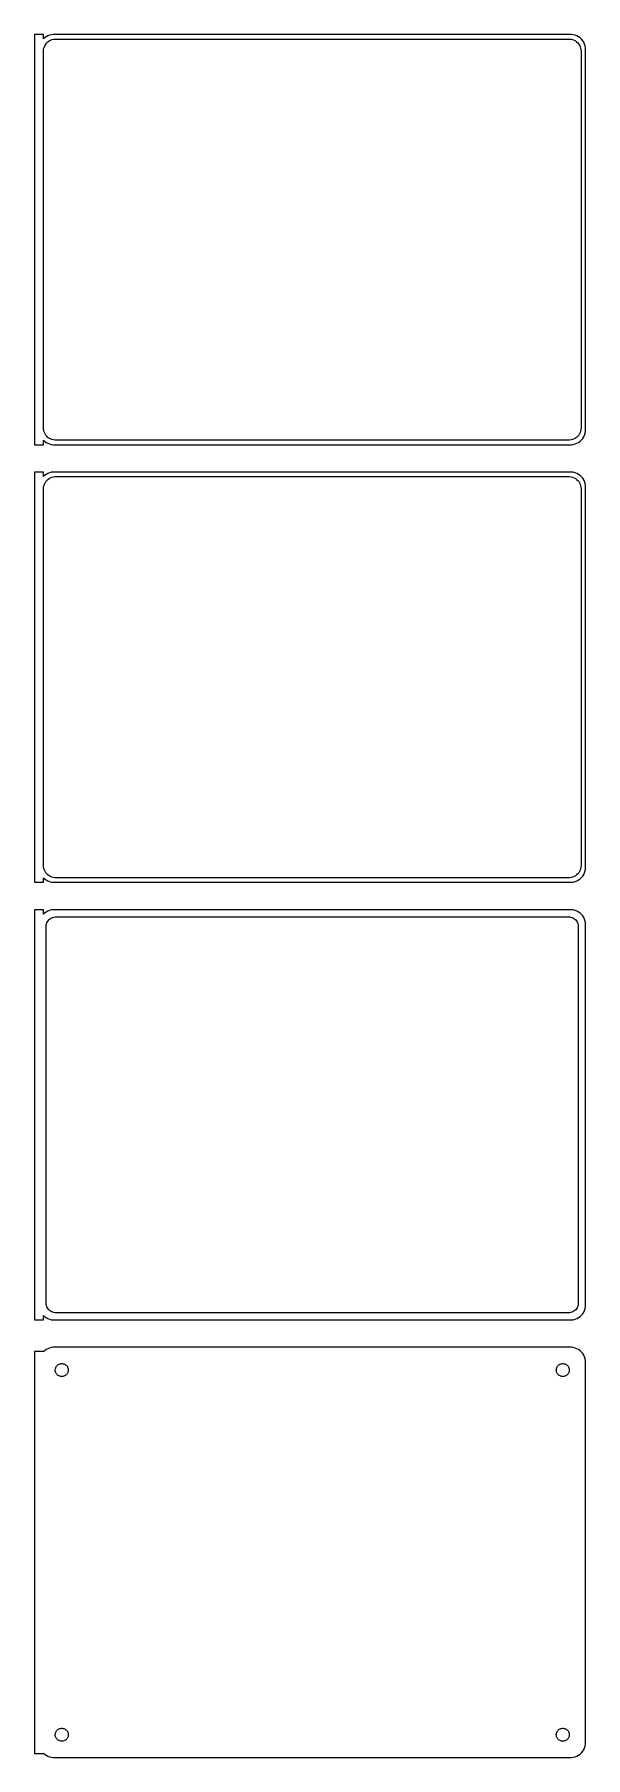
# Model space of a CAD drawing. Header units: metres. Extents: x -92 to 90, y 509 to 1075.
import ezdxf

# ---------------------------------------------------------------- set-up
doc = ezdxf.new("R2010")
doc.units = ezdxf.units.M

msp = doc.modelspace()

# ---------------------------------------------------------------- linework, layer by layer
for p, q in [((-88.5, 1075.49), (-91.5, 1075.49)), ((-91.5, 1075.49), (-91.5, 940.51)), ((-88.5, 1074.06), (-88.5, 1075.49)), ((-88.1871, 1074.35), (-88.5, 1074.06)), ((-88.2191, 1071.47), (-88.0052, 1071.93)), ((-87.6791, 1074.72), (-88.1871, 1074.35)), ((-88.0052, 1071.93), (-87.7361, 1072.35)), ((-87.7361, 1072.35), (-87.4159, 1072.74)), ((-87.1289, 1075.02), (-87.6791, 1074.72)), ((-87.4159, 1072.74), (-87.0497, 1073.08)), ((-86.5451, 1075.26), (-87.1289, 1075.02)), ((-87.0497, 1073.08), (-86.6433, 1073.38)), ((-86.6433, 1073.38), (-86.2031, 1073.62)), ((-85.9369, 1075.41), (-86.5451, 1075.26)), ((-86.2031, 1073.62), (-85.7361, 1073.8)), ((-85.3139, 1075.49), (-85.9369, 1075.41)), ((-85.7361, 1073.8), (-85.2495, 1073.93)), ((85.3139, 1075.49), (-85.3139, 1075.49)), ((-85.2495, 1073.93), (-84.7512, 1073.99)), ((-84.7512, 1073.99), (84.7512, 1073.99)), ((84.7512, 1073.99), (85.2495, 1073.93)), ((85.2495, 1073.93), (85.7361, 1073.8)), ((85.9369, 1075.41), (85.3139, 1075.49)), ((85.7361, 1073.8), (86.2031, 1073.62)), ((86.5451, 1075.26), (85.9369, 1075.41)), ((86.2031, 1073.62), (86.6433, 1073.38)), ((87.1289, 1075.02), (86.5451, 1075.26)), ((86.6433, 1073.38), (87.0497, 1073.08)), ((87.0497, 1073.08), (87.4159, 1072.74)), ((87.6791, 1074.72), (87.1289, 1075.02)), ((87.4159, 1072.74), (87.7361, 1072.35)), ((88.1871, 1074.35), (87.6791, 1074.72)), ((87.7361, 1072.35), (88.0052, 1071.93)), ((88.0052, 1071.93), (88.2191, 1071.47)), ((88.6448, 1073.92), (88.1871, 1074.35)), ((89.0451, 1073.44), (88.6448, 1073.92)), ((89.3815, 1072.91), (89.0451, 1073.44)), ((89.6489, 1072.34), (89.3815, 1072.91)), ((89.8429, 1071.74), (89.6489, 1072.34)), ((89.9606, 1071.13), (89.8429, 1071.74)), ((-88.5, 1070), (-88.4685, 1070.5)), ((-88.5, 946), (-88.5, 1070)), ((-88.4685, 1070.5), (-88.3743, 1070.99)), ((-88.3743, 1070.99), (-88.2191, 1071.47)), ((88.2191, 1071.47), (88.3743, 1070.99)), ((88.3743, 1070.99), (88.4685, 1070.5)), ((88.4685, 1070.5), (88.5, 1070)), ((88.5, 1070), (88.5, 946)), ((90, 1070.5), (89.9606, 1071.13)), ((90, 945.5), (90, 1070.5)), ((-88.4685, 945.499), (-88.5, 946)), ((-88.5, 941.941), (-88.1871, 941.647)), ((-88.5, 940.51), (-88.5, 941.941)), ((-88.3743, 945.005), (-88.4685, 945.499)), ((-88.2191, 944.528), (-88.3743, 945.005)), ((-88.0052, 944.073), (-88.2191, 944.528)), ((-88.1871, 941.647), (-87.6791, 941.278)), ((-87.7361, 943.649), (-88.0052, 944.073)), ((-87.4159, 943.262), (-87.7361, 943.649)), ((-87.6791, 941.278), (-87.1289, 940.976)), ((-87.0497, 942.918), (-87.4159, 943.262)), ((-86.6433, 942.623), (-87.0497, 942.918)), ((-86.2031, 942.381), (-86.6433, 942.623)), ((-85.7361, 942.196), (-86.2031, 942.381)), ((-85.2495, 942.071), (-85.7361, 942.196)), ((-84.7512, 942.008), (-85.2495, 942.071)), ((84.7512, 942.008), (-84.7512, 942.008)), ((85.2495, 942.071), (84.7512, 942.008)), ((85.7361, 942.196), (85.2495, 942.071)), ((86.2031, 942.381), (85.7361, 942.196)), ((86.6433, 942.623), (86.2031, 942.381)), ((87.0497, 942.918), (86.6433, 942.623)), ((87.4159, 943.262), (87.0497, 942.918)), ((87.1289, 940.976), (87.6791, 941.278)), ((87.7361, 943.649), (87.4159, 943.262)), ((87.6791, 941.278), (88.1871, 941.647)), ((88.0052, 944.073), (87.7361, 943.649)), ((88.2191, 944.528), (88.0052, 944.073)), ((88.1871, 941.647), (88.6448, 942.077)), ((88.3743, 945.005), (88.2191, 944.528)), ((88.4685, 945.499), (88.3743, 945.005)), ((88.5, 946), (88.4685, 945.499)), ((88.6448, 942.077), (89.0451, 942.561)), ((89.0451, 942.561), (89.3815, 943.091)), ((89.3815, 943.091), (89.6489, 943.659)), ((89.6489, 943.659), (89.8429, 944.257)), ((89.8429, 944.257), (89.9606, 944.873)), ((89.9606, 944.873), (90, 945.5)), ((-91.5, 940.51), (-88.5, 940.51)), ((-87.1289, 940.976), (-86.5451, 940.745)), ((-86.5451, 940.745), (-85.9369, 940.589)), ((-85.9369, 940.589), (-85.3139, 940.51)), ((-85.3139, 940.51), (85.3139, 940.51)), ((85.3139, 940.51), (85.9369, 940.589)), ((85.9369, 940.589), (86.5451, 940.745)), ((86.5451, 940.745), (87.1289, 940.976)), ((-88.5, 931.49), (-91.5, 931.49)), ((-91.5, 931.49), (-91.5, 796.51)), ((-88.5, 930.059), (-88.5, 931.49)), ((-88.1871, 930.353), (-88.5, 930.059)), ((-87.6791, 930.722), (-88.1871, 930.353)), ((-87.1289, 931.024), (-87.6791, 930.722)), ((-86.5451, 931.255), (-87.1289, 931.024)), ((-85.9369, 931.411), (-86.5451, 931.255)), ((-85.3139, 931.49), (-85.9369, 931.411)), ((-85.7361, 929.804), (-85.2495, 929.929)), ((85.3139, 931.49), (-85.3139, 931.49)), ((-85.2495, 929.929), (-84.7512, 929.992)), ((-84.7512, 929.992), (84.7512, 929.992)), ((84.7512, 929.992), (85.2495, 929.929)), ((85.2495, 929.929), (85.7361, 929.804)), ((85.9369, 931.411), (85.3139, 931.49)), ((86.5451, 931.255), (85.9369, 931.411)), ((87.1289, 931.024), (86.5451, 931.255)), ((87.6791, 930.722), (87.1289, 931.024)), ((88.1871, 930.353), (87.6791, 930.722)), ((88.6448, 929.923), (88.1871, 930.353)), ((89.0451, 929.439), (88.6448, 929.923)), ((-88.5, 926), (-88.4685, 926.501)), ((-88.5, 802), (-88.5, 926)), ((-88.4685, 926.501), (-88.3743, 926.995)), ((-88.3743, 926.995), (-88.2191, 927.472)), ((-88.2191, 927.472), (-88.0052, 927.927)), ((-88.0052, 927.927), (-87.7361, 928.351)), ((-87.7361, 928.351), (-87.4159, 928.738)), ((-87.4159, 928.738), (-87.0497, 929.082)), ((-87.0497, 929.082), (-86.6433, 929.377)), ((-86.6433, 929.377), (-86.2031, 929.619)), ((-86.2031, 929.619), (-85.7361, 929.804)), ((85.7361, 929.804), (86.2031, 929.619)), ((86.2031, 929.619), (86.6433, 929.377)), ((86.6433, 929.377), (87.0497, 929.082)), ((87.0497, 929.082), (87.4159, 928.738)), ((87.4159, 928.738), (87.7361, 928.351)), ((87.7361, 928.351), (88.0052, 927.927)), ((88.0052, 927.927), (88.2191, 927.472)), ((88.2191, 927.472), (88.3743, 926.995)), ((88.3743, 926.995), (88.4685, 926.501)), ((88.4685, 926.501), (88.5, 926)), ((88.5, 926), (88.5, 802)), ((89.3815, 928.909), (89.0451, 929.439)), ((89.6489, 928.341), (89.3815, 928.909)), ((89.8429, 927.743), (89.6489, 928.341)), ((89.9606, 927.127), (89.8429, 927.743)), ((90, 926.5), (89.9606, 927.127)), ((90, 801.5), (90, 926.5)), ((-88.4685, 801.499), (-88.5, 802)), ((-88.3743, 801.005), (-88.4685, 801.499)), ((-88.2191, 800.528), (-88.3743, 801.005)), ((-88.0052, 800.073), (-88.2191, 800.528)), ((-87.7361, 799.649), (-88.0052, 800.073)), ((-87.4159, 799.262), (-87.7361, 799.649)), ((87.7361, 799.649), (87.4159, 799.262)), ((88.0052, 800.073), (87.7361, 799.649)), ((88.2191, 800.528), (88.0052, 800.073)), ((88.3743, 801.005), (88.2191, 800.528)), ((88.4685, 801.499), (88.3743, 801.005)), ((88.5, 802), (88.4685, 801.499)), ((89.3815, 799.091), (89.6489, 799.659)), ((89.6489, 799.659), (89.8429, 800.257)), ((89.8429, 800.257), (89.9606, 800.873)), ((89.9606, 800.873), (90, 801.5)), ((-91.5, 796.51), (-88.5, 796.51)), ((-88.5, 797.941), (-88.1871, 797.647)), ((-88.5, 796.51), (-88.5, 797.941)), ((-88.1871, 797.647), (-87.6791, 797.278)), ((-87.6791, 797.278), (-87.1289, 796.976)), ((-87.0497, 798.918), (-87.4159, 799.262)), ((-87.1289, 796.976), (-86.5451, 796.745)), ((-86.6433, 798.623), (-87.0497, 798.918)), ((-86.2031, 798.381), (-86.6433, 798.623)), ((-86.5451, 796.745), (-85.9369, 796.589)), ((-85.7361, 798.196), (-86.2031, 798.381)), ((-85.9369, 796.589), (-85.3139, 796.51)), ((-85.2495, 798.071), (-85.7361, 798.196)), ((-85.3139, 796.51), (85.3139, 796.51)), ((-84.7512, 798.008), (-85.2495, 798.071)), ((84.7512, 798.008), (-84.7512, 798.008)), ((85.2495, 798.071), (84.7512, 798.008)), ((85.7361, 798.196), (85.2495, 798.071)), ((85.3139, 796.51), (85.9369, 796.589)), ((86.2031, 798.381), (85.7361, 798.196)), ((85.9369, 796.589), (86.5451, 796.745)), ((86.6433, 798.623), (86.2031, 798.381)), ((86.5451, 796.745), (87.1289, 796.976)), ((87.0497, 798.918), (86.6433, 798.623)), ((87.4159, 799.262), (87.0497, 798.918)), ((87.1289, 796.976), (87.6791, 797.278)), ((87.6791, 797.278), (88.1871, 797.647)), ((88.1871, 797.647), (88.6448, 798.077)), ((88.6448, 798.077), (89.0451, 798.561)), ((89.0451, 798.561), (89.3815, 799.091)), ((-88.5, 787.479), (-91.5, 787.479)), ((-91.5, 787.479), (-91.5, 652.521)), ((-88.5, 786.059), (-88.5, 787.479)), ((-88.1871, 786.353), (-88.5, 786.059)), ((-87.6791, 786.722), (-88.1871, 786.353)), ((-87.1289, 787.024), (-87.6791, 786.722)), ((-87.5884, 782.39), (-87.5151, 782.774)), ((-87.5151, 782.774), (-87.3943, 783.146)), ((-87.3943, 783.146), (-87.2279, 783.5)), ((-87.2279, 783.5), (-87.0184, 783.83)), ((-86.5451, 787.255), (-87.1289, 787.024)), ((-87.0184, 783.83), (-86.7692, 784.131)), ((-86.7692, 784.131), (-86.4843, 784.399)), ((-85.9369, 787.411), (-86.5451, 787.255)), ((-86.4843, 784.399), (-86.168, 784.628)), ((-86.168, 784.628), (-85.8254, 784.817)), ((-85.3139, 787.49), (-85.9369, 787.411)), ((-85.8254, 784.817), (-85.4619, 784.961)), ((-85.4619, 784.961), (-85.0833, 785.058)), ((85.3139, 787.49), (-85.3139, 787.49)), ((-85.0833, 785.058), (-84.6955, 785.107)), ((-84.6955, 785.107), (84.6955, 785.107)), ((84.6955, 785.107), (85.0833, 785.058)), ((85.0833, 785.058), (85.4619, 784.961)), ((85.9369, 787.411), (85.3139, 787.49)), ((85.4619, 784.961), (85.8254, 784.817)), ((85.8254, 784.817), (86.168, 784.628)), ((86.5451, 787.255), (85.9369, 787.411)), ((86.168, 784.628), (86.4843, 784.399)), ((86.4843, 784.399), (86.7692, 784.131)), ((87.1289, 787.024), (86.5451, 787.255)), ((86.7692, 784.131), (87.0184, 783.83)), ((87.0184, 783.83), (87.2279, 783.5)), ((87.6791, 786.722), (87.1289, 787.024)), ((87.2279, 783.5), (87.3943, 783.146)), ((87.3943, 783.146), (87.5151, 782.774)), ((87.5151, 782.774), (87.5884, 782.39)), ((88.1871, 786.353), (87.6791, 786.722)), ((88.6448, 785.923), (88.1871, 786.353)), ((89.0451, 785.439), (88.6448, 785.923)), ((89.3815, 784.909), (89.0451, 785.439)), ((89.6489, 784.341), (89.3815, 784.909)), ((89.8429, 783.743), (89.6489, 784.341)), ((89.9606, 783.127), (89.8429, 783.743)), ((90, 782.5), (89.9606, 783.127)), ((90, 657.5), (90, 782.5)), ((-87.6129, 782), (-87.5884, 782.39)), ((-87.6129, 658), (-87.6129, 782)), ((87.5884, 782.39), (87.6129, 782)), ((87.6129, 782), (87.6129, 658)), ((-87.5884, 657.61), (-87.6129, 658)), ((87.6129, 658), (87.5884, 657.61)), ((-91.5, 652.521), (-88.5, 652.521)), ((-88.5, 652.521), (-88.5, 653.941)), ((-88.5, 653.941), (-88.1871, 653.647)), ((-88.1871, 653.647), (-87.6791, 653.278)), ((-87.6791, 653.278), (-87.1289, 652.976)), ((-87.5151, 657.226), (-87.5884, 657.61)), ((-87.3943, 656.854), (-87.5151, 657.226)), ((-87.2279, 656.5), (-87.3943, 656.854)), ((-87.0184, 656.17), (-87.2279, 656.5)), ((-87.1289, 652.976), (-86.5451, 652.745)), ((-86.7692, 655.869), (-87.0184, 656.17)), ((-86.4843, 655.601), (-86.7692, 655.869)), ((-86.5451, 652.745), (-85.9369, 652.589)), ((-86.168, 655.372), (-86.4843, 655.601)), ((-85.8254, 655.183), (-86.168, 655.372)), ((-85.9369, 652.589), (-85.3139, 652.51)), ((-85.4619, 655.039), (-85.8254, 655.183)), ((-85.0833, 654.942), (-85.4619, 655.039)), ((-85.3139, 652.51), (85.3139, 652.51)), ((-84.6955, 654.893), (-85.0833, 654.942)), ((84.6955, 654.893), (-84.6955, 654.893)), ((85.0833, 654.942), (84.6955, 654.893)), ((85.4619, 655.039), (85.0833, 654.942)), ((85.3139, 652.51), (85.9369, 652.589)), ((85.8254, 655.183), (85.4619, 655.039)), ((86.168, 655.372), (85.8254, 655.183)), ((85.9369, 652.589), (86.5451, 652.745)), ((86.4843, 655.601), (86.168, 655.372)), ((86.7692, 655.869), (86.4843, 655.601)), ((86.5451, 652.745), (87.1289, 652.976)), ((87.0184, 656.17), (86.7692, 655.869)), ((87.2279, 656.5), (87.0184, 656.17)), ((87.1289, 652.976), (87.6791, 653.278)), ((87.3943, 656.854), (87.2279, 656.5)), ((87.5151, 657.226), (87.3943, 656.854)), ((87.5884, 657.61), (87.5151, 657.226)), ((87.6791, 653.278), (88.1871, 653.647)), ((88.1871, 653.647), (88.6448, 654.077)), ((88.6448, 654.077), (89.0451, 654.561)), ((89.0451, 654.561), (89.3815, 655.091)), ((89.3815, 655.091), (89.6489, 655.659)), ((89.6489, 655.659), (89.8429, 656.257)), ((89.8429, 656.257), (89.9606, 656.873)), ((89.9606, 656.873), (90, 657.5)), ((-88.5, 642.153), (-91.5, 642.153)), ((-91.5, 642.153), (-91.5, 509.847)), ((-88.1871, 642.353), (-88.5, 642.059)), ((-88.5, 642.059), (-88.5, 642.153)), ((-87.6791, 642.722), (-88.1871, 642.353)), ((-87.1289, 643.024), (-87.6791, 642.722)), ((-86.5451, 643.255), (-87.1289, 643.024)), ((-85.9369, 643.411), (-86.5451, 643.255)), ((-85.3139, 643.49), (-85.9369, 643.411)), ((85.3139, 643.49), (-85.3139, 643.49)), ((85.9369, 643.411), (85.3139, 643.49)), ((86.5451, 643.255), (85.9369, 643.411)), ((87.1289, 643.024), (86.5451, 643.255)), ((87.6791, 642.722), (87.1289, 643.024)), ((88.1871, 642.353), (87.6791, 642.722)), ((88.6448, 641.923), (88.1871, 642.353)), ((89.0451, 641.439), (88.6448, 641.923)), ((89.3815, 640.909), (89.0451, 641.439)), ((89.6489, 640.341), (89.3815, 640.909)), ((-84.6353, 636), (-84.6185, 636.268)), ((-84.6185, 635.732), (-84.6353, 636)), ((-84.6185, 636.268), (-84.5682, 636.531)), ((-84.5682, 635.469), (-84.6185, 635.732)), ((-84.5682, 636.531), (-84.4853, 636.786)), ((-84.4853, 635.214), (-84.5682, 635.469)), ((-84.4853, 636.786), (-84.3712, 637.029)), ((-84.3712, 634.971), (-84.4853, 635.214)), ((-84.3712, 637.029), (-84.2275, 637.255)), ((-84.2275, 637.255), (-84.0566, 637.462)), ((-84.0566, 637.462), (-83.8611, 637.645)), ((-83.8611, 637.645), (-83.6441, 637.803)), ((-83.6441, 637.803), (-83.4092, 637.932)), ((-83.4092, 637.932), (-83.1598, 638.031)), ((-83.1598, 638.031), (-82.9001, 638.097)), ((-82.9001, 638.097), (-82.6341, 638.131)), ((-82.6341, 638.131), (-82.3659, 638.131)), ((-82.3659, 638.131), (-82.0999, 638.097)), ((-82.0999, 638.097), (-81.8401, 638.031)), ((-81.8401, 638.031), (-81.5908, 637.932)), ((-81.5908, 637.932), (-81.3559, 637.803)), ((-81.3559, 637.803), (-81.1389, 637.645)), ((-81.1389, 637.645), (-80.9434, 637.462)), ((-80.9434, 637.462), (-80.7725, 637.255)), ((-80.7725, 637.255), (-80.6288, 637.029)), ((-80.6288, 637.029), (-80.5146, 636.786)), ((-80.5146, 635.214), (-80.6288, 634.971)), ((-80.5146, 636.786), (-80.4318, 636.531)), ((-80.4318, 635.469), (-80.5146, 635.214)), ((-80.4318, 636.531), (-80.3815, 636.268)), ((-80.3815, 635.732), (-80.4318, 635.469)), ((-80.3815, 636.268), (-80.3647, 636)), ((-80.3647, 636), (-80.3815, 635.732)), ((80.3647, 636), (80.3815, 636.268)), ((80.3815, 635.732), (80.3647, 636)), ((80.3815, 636.268), (80.4318, 636.531)), ((80.4318, 635.469), (80.3815, 635.732)), ((80.4318, 636.531), (80.5146, 636.786)), ((80.5146, 635.214), (80.4318, 635.469)), ((80.5146, 636.786), (80.6288, 637.029)), ((80.6288, 634.971), (80.5146, 635.214)), ((80.6288, 637.029), (80.7725, 637.255)), ((80.7725, 637.255), (80.9434, 637.462)), ((80.9434, 637.462), (81.1389, 637.645)), ((81.1389, 637.645), (81.3559, 637.803)), ((81.3559, 637.803), (81.5908, 637.932)), ((81.5908, 637.932), (81.8401, 638.031)), ((81.8401, 638.031), (82.0999, 638.097)), ((82.0999, 638.097), (82.3659, 638.131)), ((82.3659, 638.131), (82.6341, 638.131)), ((82.6341, 638.131), (82.9001, 638.097)), ((82.9001, 638.097), (83.1598, 638.031)), ((83.1598, 638.031), (83.4092, 637.932)), ((83.4092, 637.932), (83.6441, 637.803)), ((83.6441, 637.803), (83.8611, 637.645)), ((83.8611, 637.645), (84.0566, 637.462)), ((84.0566, 637.462), (84.2275, 637.255)), ((84.2275, 637.255), (84.3712, 637.029)), ((84.3712, 637.029), (84.4853, 636.786)), ((84.4853, 635.214), (84.3712, 634.971)), ((84.4853, 636.786), (84.5682, 636.531)), ((84.5682, 635.469), (84.4853, 635.214)), ((84.5682, 636.531), (84.6185, 636.268)), ((84.6185, 635.732), (84.5682, 635.469)), ((84.6185, 636.268), (84.6353, 636)), ((84.6353, 636), (84.6185, 635.732)), ((89.8429, 639.743), (89.6489, 640.341)), ((89.9606, 639.127), (89.8429, 639.743)), ((90, 638.5), (89.9606, 639.127)), ((90, 513.5), (90, 638.5)), ((-84.2275, 634.745), (-84.3712, 634.971)), ((-84.0566, 634.538), (-84.2275, 634.745)), ((-83.8611, 634.355), (-84.0566, 634.538)), ((-83.6441, 634.197), (-83.8611, 634.355)), ((-83.4092, 634.068), (-83.6441, 634.197)), ((-83.1598, 633.969), (-83.4092, 634.068)), ((-82.9001, 633.903), (-83.1598, 633.969)), ((-82.6341, 633.869), (-82.9001, 633.903)), ((-82.3659, 633.869), (-82.6341, 633.869)), ((-82.0999, 633.903), (-82.3659, 633.869)), ((-81.8401, 633.969), (-82.0999, 633.903)), ((-81.5908, 634.068), (-81.8401, 633.969)), ((-81.3559, 634.197), (-81.5908, 634.068)), ((-81.1389, 634.355), (-81.3559, 634.197)), ((-80.9434, 634.538), (-81.1389, 634.355)), ((-80.7725, 634.745), (-80.9434, 634.538)), ((-80.6288, 634.971), (-80.7725, 634.745)), ((80.7725, 634.745), (80.6288, 634.971)), ((80.9434, 634.538), (80.7725, 634.745)), ((81.1389, 634.355), (80.9434, 634.538)), ((81.3559, 634.197), (81.1389, 634.355)), ((81.5908, 634.068), (81.3559, 634.197)), ((81.8401, 633.969), (81.5908, 634.068)), ((82.0999, 633.903), (81.8401, 633.969)), ((82.3659, 633.869), (82.0999, 633.903)), ((82.6341, 633.869), (82.3659, 633.869)), ((82.9001, 633.903), (82.6341, 633.869)), ((83.1598, 633.969), (82.9001, 633.903)), ((83.4092, 634.068), (83.1598, 633.969)), ((83.6441, 634.197), (83.4092, 634.068)), ((83.8611, 634.355), (83.6441, 634.197)), ((84.0566, 634.538), (83.8611, 634.355)), ((84.2275, 634.745), (84.0566, 634.538)), ((84.3712, 634.971), (84.2275, 634.745)), ((-84.6353, 516), (-84.6185, 516.268)), ((-84.6185, 515.732), (-84.6353, 516)), ((-84.6185, 516.268), (-84.5682, 516.531)), ((-84.5682, 516.531), (-84.4853, 516.786)), ((-84.4853, 516.786), (-84.3712, 517.029)), ((-84.3712, 517.029), (-84.2275, 517.255)), ((-84.2275, 517.255), (-84.0566, 517.462)), ((-84.0566, 517.462), (-83.8611, 517.645)), ((-83.8611, 517.645), (-83.6441, 517.803)), ((-83.6441, 517.803), (-83.4092, 517.932)), ((-83.4092, 517.932), (-83.1598, 518.031)), ((-83.1598, 518.031), (-82.9001, 518.097)), ((-82.9001, 518.097), (-82.6341, 518.131)), ((-82.6341, 518.131), (-82.3659, 518.131)), ((-82.3659, 518.131), (-82.0999, 518.097)), ((-82.0999, 518.097), (-81.8401, 518.031)), ((-81.8401, 518.031), (-81.5908, 517.932)), ((-81.5908, 517.932), (-81.3559, 517.803)), ((-81.3559, 517.803), (-81.1389, 517.645)), ((-81.1389, 517.645), (-80.9434, 517.462)), ((-80.9434, 517.462), (-80.7725, 517.255)), ((-80.7725, 517.255), (-80.6288, 517.029)), ((-80.6288, 517.029), (-80.5146, 516.786)), ((-80.5146, 516.786), (-80.4318, 516.531)), ((-80.4318, 516.531), (-80.3815, 516.268)), ((-80.3815, 516.268), (-80.3647, 516)), ((-80.3647, 516), (-80.3815, 515.732)), ((80.3647, 516), (80.3815, 516.268)), ((80.3815, 515.732), (80.3647, 516)), ((80.3815, 516.268), (80.4318, 516.531)), ((80.4318, 516.531), (80.5146, 516.786)), ((80.5146, 516.786), (80.6288, 517.029)), ((80.6288, 517.029), (80.7725, 517.255)), ((80.7725, 517.255), (80.9434, 517.462)), ((80.9434, 517.462), (81.1389, 517.645)), ((81.1389, 517.645), (81.3559, 517.803)), ((81.3559, 517.803), (81.5908, 517.932)), ((81.5908, 517.932), (81.8401, 518.031)), ((81.8401, 518.031), (82.0999, 518.097)), ((82.0999, 518.097), (82.3659, 518.131)), ((82.3659, 518.131), (82.6341, 518.131)), ((82.6341, 518.131), (82.9001, 518.097)), ((82.9001, 518.097), (83.1598, 518.031)), ((83.1598, 518.031), (83.4092, 517.932)), ((83.4092, 517.932), (83.6441, 517.803)), ((83.6441, 517.803), (83.8611, 517.645)), ((83.8611, 517.645), (84.0566, 517.462)), ((84.0566, 517.462), (84.2275, 517.255)), ((84.2275, 517.255), (84.3712, 517.029)), ((84.3712, 517.029), (84.4853, 516.786)), ((84.4853, 516.786), (84.5682, 516.531)), ((84.5682, 516.531), (84.6185, 516.268)), ((84.6185, 516.268), (84.6353, 516)), ((84.6353, 516), (84.6185, 515.732)), ((-84.5682, 515.469), (-84.6185, 515.732)), ((-84.4853, 515.214), (-84.5682, 515.469)), ((-84.3712, 514.971), (-84.4853, 515.214)), ((-84.2275, 514.745), (-84.3712, 514.971)), ((-84.0566, 514.538), (-84.2275, 514.745)), ((-83.8611, 514.355), (-84.0566, 514.538)), ((-83.6441, 514.197), (-83.8611, 514.355)), ((-83.4092, 514.068), (-83.6441, 514.197)), ((-83.1598, 513.969), (-83.4092, 514.068)), ((-82.9001, 513.903), (-83.1598, 513.969)), ((-82.6341, 513.869), (-82.9001, 513.903)), ((-82.3659, 513.869), (-82.6341, 513.869)), ((-82.0999, 513.903), (-82.3659, 513.869)), ((-81.8401, 513.969), (-82.0999, 513.903)), ((-81.5908, 514.068), (-81.8401, 513.969)), ((-81.3559, 514.197), (-81.5908, 514.068)), ((-81.1389, 514.355), (-81.3559, 514.197)), ((-80.9434, 514.538), (-81.1389, 514.355)), ((-80.7725, 514.745), (-80.9434, 514.538)), ((-80.6288, 514.971), (-80.7725, 514.745)), ((-80.5146, 515.214), (-80.6288, 514.971)), ((-80.4318, 515.469), (-80.5146, 515.214)), ((-80.3815, 515.732), (-80.4318, 515.469)), ((80.4318, 515.469), (80.3815, 515.732)), ((80.5146, 515.214), (80.4318, 515.469)), ((80.6288, 514.971), (80.5146, 515.214)), ((80.7725, 514.745), (80.6288, 514.971)), ((80.9434, 514.538), (80.7725, 514.745)), ((81.1389, 514.355), (80.9434, 514.538)), ((81.3559, 514.197), (81.1389, 514.355)), ((81.5908, 514.068), (81.3559, 514.197)), ((81.8401, 513.969), (81.5908, 514.068)), ((82.0999, 513.903), (81.8401, 513.969)), ((82.3659, 513.869), (82.0999, 513.903)), ((82.6341, 513.869), (82.3659, 513.869)), ((82.9001, 513.903), (82.6341, 513.869)), ((83.1598, 513.969), (82.9001, 513.903)), ((83.4092, 514.068), (83.1598, 513.969)), ((83.6441, 514.197), (83.4092, 514.068)), ((83.8611, 514.355), (83.6441, 514.197)), ((84.0566, 514.538), (83.8611, 514.355)), ((84.2275, 514.745), (84.0566, 514.538)), ((84.3712, 514.971), (84.2275, 514.745)), ((84.4853, 515.214), (84.3712, 514.971)), ((84.5682, 515.469), (84.4853, 515.214)), ((84.6185, 515.732), (84.5682, 515.469)), ((88.6448, 510.077), (89.0451, 510.561)), ((89.0451, 510.561), (89.3815, 511.091)), ((89.3815, 511.091), (89.6489, 511.659)), ((89.6489, 511.659), (89.8429, 512.257)), ((89.8429, 512.257), (89.9606, 512.873)), ((89.9606, 512.873), (90, 513.5)), ((-91.5, 509.847), (-88.5, 509.847)), ((-88.5, 509.847), (-88.5, 509.941)), ((-88.5, 509.941), (-88.1871, 509.647)), ((-88.1871, 509.647), (-87.6791, 509.278)), ((-87.6791, 509.278), (-87.1289, 508.976)), ((-87.1289, 508.976), (-86.5451, 508.745)), ((-86.5451, 508.745), (-85.9369, 508.589)), ((-85.9369, 508.589), (-85.3139, 508.51)), ((-85.3139, 508.51), (85.3139, 508.51)), ((85.3139, 508.51), (85.9369, 508.589)), ((85.9369, 508.589), (86.5451, 508.745)), ((86.5451, 508.745), (87.1289, 508.976)), ((87.1289, 508.976), (87.6791, 509.278)), ((87.6791, 509.278), (88.1871, 509.647)), ((88.1871, 509.647), (88.6448, 510.077))]:
    msp.add_line(p, q)

doc.saveas('drawing.dxf')
